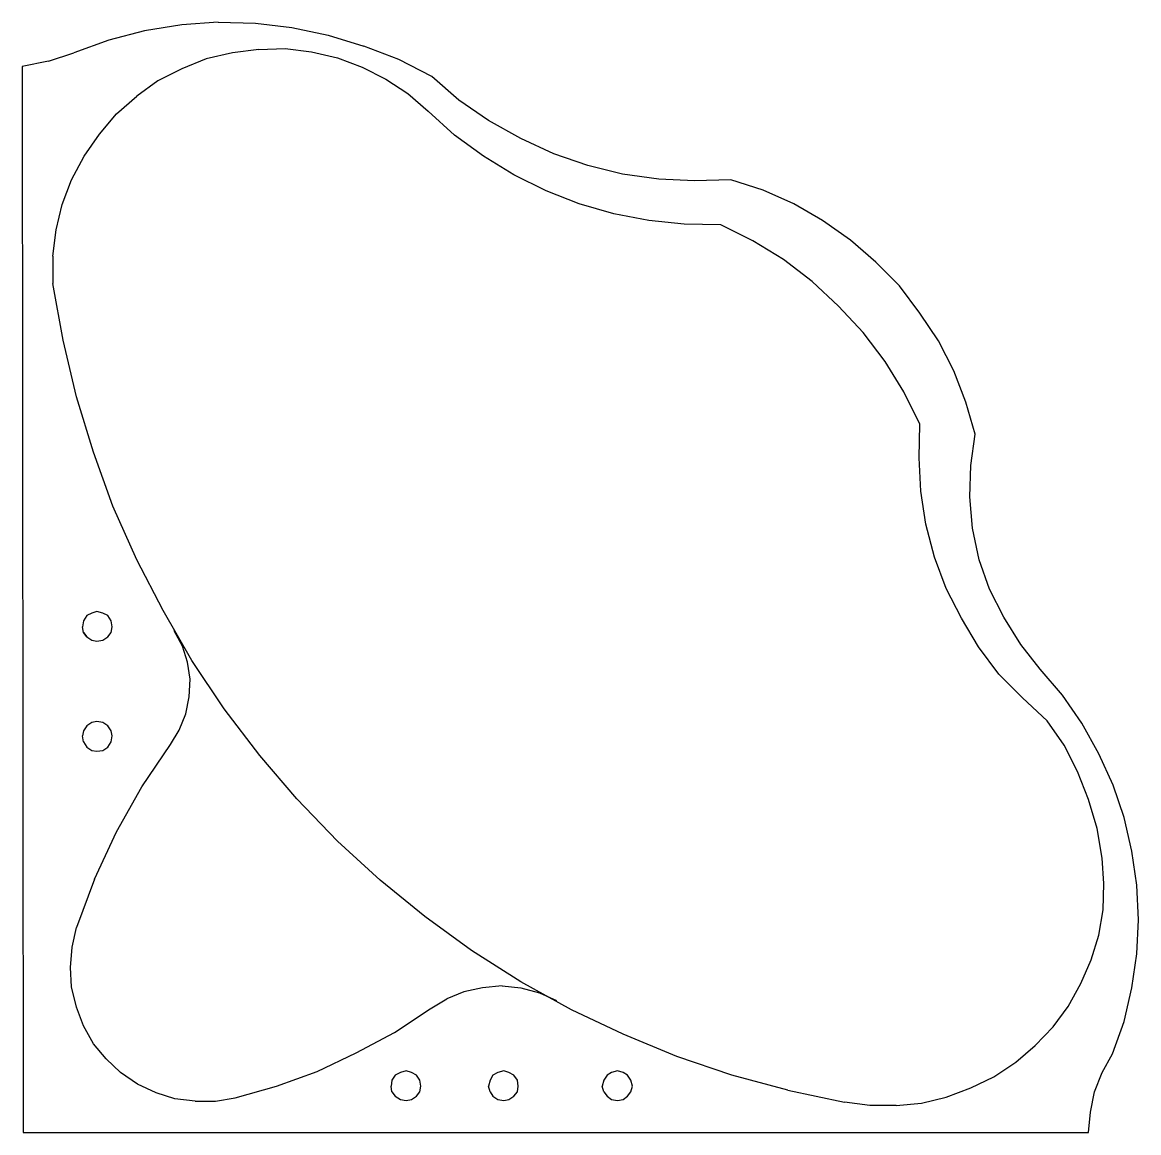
# Model space of a CAD drawing. Header units: millimetres. Extents: x 4994 to 37440, y 17304 to 30205.
# Drawn here: x 23644 to 25158, y 20426 to 21933 of the extents above; entities that cross this region are included whole.
import ezdxf

# ---------------------------------------------------------------- set-up
doc = ezdxf.new("R2010")
doc.units = ezdxf.units.MM

# ---------------------------------------------------------------- blocks, each defined once
blk = doc.blocks.new('A$C551B637B')
for p, q in [((0.0529, 1.4789, -0.3429), (0.0598, 1.5145, -0.3429)), ((0.0598, 1.5145, -0.3429), (1.5065, 1.5134, -0.3429)), ((1.5065, 1.5134, -0.3429), (1.5065, 0.0678, -0.3429)), ((0.0529, 1.4789, -0.3429), (0.0414, 1.4444, -0.3429)), ((0.3174, 1.4731, -0.3429), (0.2818, 1.4685, -0.3429)), ((0.3174, 1.4731, -0.3429), (0.3542, 1.4731, -0.3429)), ((0.4313, 1.4593, -0.3429), (0.3542, 1.4731, -0.3429)), ((0.2473, 1.4605, -0.3429), (0.2139, 1.4478, -0.3429)), ((0.2818, 1.4685, -0.3429), (0.2473, 1.4605, -0.3429)), ((0.5083, 1.4409, -0.3429), (0.4313, 1.4593, -0.3429)), ((0.0242, 1.3972, -0.3429), (0.0414, 1.4444, -0.3429)), ((0.2139, 1.4478, -0.3429), (0.1817, 1.4306, -0.3429)), ((0.5831, 1.4179, -0.3429), (0.5083, 1.4409, -0.3429)), ((1.1627, 1.4168, -0.3429), (1.2282, 1.4409, -0.3429)), ((1.2547, 1.4467, -0.3429), (1.2282, 1.4409, -0.3429)), ((1.2823, 1.449, -0.3429), (1.2547, 1.4467, -0.3429)), ((1.3087, 1.4478, -0.3429), (1.2823, 1.449, -0.3429)), ((1.3363, 1.4409, -0.3429), (1.3087, 1.4478, -0.3429)), ((1.3616, 1.4317, -0.3429), (1.3363, 1.4409, -0.3429)), ((0.1817, 1.4306, -0.3429), (0.1518, 1.4099, -0.3429)), ((0.8016, 1.4202, -0.3429), (0.805, 1.4271, -0.3429)), ((0.805, 1.4271, -0.3429), (0.8119, 1.4317, -0.3429)), ((0.8119, 1.4317, -0.3429), (0.82, 1.4329, -0.3429)), ((0.828, 1.4317, -0.3429), (0.82, 1.4329, -0.3429)), ((0.828, 1.4317, -0.3429), (0.8338, 1.4271, -0.3429)), ((0.8338, 1.4271, -0.3429), (0.828, 1.4317, -0.3429)), ((0.8338, 1.4271, -0.3429), (0.8383, 1.4202, -0.3429)), ((0.9499, 1.4202, -0.3429), (0.9545, 1.4271, -0.3429)), ((0.9545, 1.4271, -0.3429), (0.9614, 1.4317, -0.3429)), ((0.9614, 1.4317, -0.3429), (0.9683, 1.4329, -0.3429)), ((0.9764, 1.4317, -0.3429), (0.9683, 1.4329, -0.3429)), ((0.9764, 1.4317, -0.3429), (0.9833, 1.4271, -0.3429)), ((0.9833, 1.4271, -0.3429), (0.9879, 1.4202, -0.3429)), ((1.3858, 1.4179, -0.3429), (1.3616, 1.4317, -0.3429)), ((0.1518, 1.4099, -0.3429), (0.1242, 1.3869, -0.3429)), ((0.6567, 1.3915, -0.3429), (0.5831, 1.4179, -0.3429)), ((0.7993, 1.4133, -0.3429), (0.8016, 1.4202, -0.3429)), ((0.8016, 1.4053, -0.3429), (0.7993, 1.4133, -0.3429)), ((0.8383, 1.4202, -0.3429), (0.8395, 1.4133, -0.3429)), ((0.8395, 1.4133, -0.3429), (0.8383, 1.4053, -0.3429)), ((0.9488, 1.4133, -0.3429), (0.9499, 1.4202, -0.3429)), ((0.9499, 1.4053, -0.3429), (0.9488, 1.4133, -0.3429)), ((0.9879, 1.4202, -0.3429), (0.989, 1.4133, -0.3429)), ((0.989, 1.4133, -0.3429), (0.9879, 1.4053, -0.3429)), ((1.1627, 1.4168, -0.3429), (1.0983, 1.3869, -0.3429)), ((1.4065, 1.4007, -0.3429), (1.3858, 1.4179, -0.3429)), ((0.0115, 1.3489, -0.3429), (0.0242, 1.3972, -0.3429)), ((0.805, 1.3984, -0.3429), (0.8016, 1.4053, -0.3429)), ((0.8119, 1.3938, -0.3429), (0.805, 1.3984, -0.3429)), ((0.82, 1.3926, -0.3429), (0.8119, 1.3938, -0.3429)), ((0.828, 1.3938, -0.3429), (0.82, 1.3926, -0.3429)), ((0.8338, 1.3984, -0.3429), (0.828, 1.3938, -0.3429)), ((0.8383, 1.4053, -0.3429), (0.8338, 1.3984, -0.3429)), ((0.9545, 1.3984, -0.3429), (0.9499, 1.4053, -0.3429)), ((0.9614, 1.3938, -0.3429), (0.9545, 1.3984, -0.3429)), ((0.9683, 1.3926, -0.3429), (0.9614, 1.3938, -0.3429)), ((0.9764, 1.3938, -0.3429), (0.9683, 1.3926, -0.3429)), ((0.9833, 1.3984, -0.3429), (0.9764, 1.3938, -0.3429)), ((0.9879, 1.4053, -0.3429), (0.9833, 1.3984, -0.3429)), ((1.4249, 1.3811, -0.3429), (1.4065, 1.4007, -0.3429)), ((0.1242, 1.3869, -0.3429), (0.1001, 1.3593, -0.3429)), ((0.7291, 1.3593, -0.3429), (0.6567, 1.3915, -0.3429)), ((1.0983, 1.3869, -0.3429), (1.0373, 1.3524, -0.3429)), ((1.4409, 1.3581, -0.3429), (1.4249, 1.3811, -0.3429)), ((0.0035, 1.2983, -0.3429), (0.0115, 1.3489, -0.3429)), ((0.0794, 1.3305, -0.3429), (0.1001, 1.3593, -0.3429)), ((0.7981, 1.3236, -0.3429), (0.7291, 1.3593, -0.3429)), ((1.0373, 1.3524, -0.3429), (0.9798, 1.3133, -0.3429)), ((1.4525, 1.3328, -0.3429), (1.4409, 1.3581, -0.3429)), ((1.4605, 1.3075, -0.3429), (1.4525, 1.3328, -0.3429)), ((0.0633, 1.2983, -0.3429), (0.0794, 1.3305, -0.3429)), ((0.866, 1.2845, -0.3429), (0.7981, 1.3236, -0.3429)), ((0.8464, 1.2972, -0.3429), (0.8257, 1.3087, -0.3429)), ((0.9798, 1.3133, -0.3429), (0.9603, 1.3018, -0.3429)), ((1.464, 1.2799, -0.3429), (1.4605, 1.3075, -0.3429)), ((0, 1.2489, -0.3429), (0.0035, 1.2983, -0.3429)), ((0.0494, 1.265, -0.3429), (0.0633, 1.2983, -0.3429)), ((0.8683, 1.2903, -0.3429), (0.8464, 1.2972, -0.3429)), ((0.8913, 1.2868, -0.3429), (0.8683, 1.2903, -0.3429)), ((0.9154, 1.288, -0.3429), (0.8913, 1.2868, -0.3429)), ((0.9384, 1.2926, -0.3429), (0.9154, 1.288, -0.3429)), ((0.9603, 1.3018, -0.3429), (0.9384, 1.2926, -0.3429)), ((0.9315, 1.2408, -0.3429), (0.866, 1.2845, -0.3429)), ((1.464, 1.2799, -0.3429), (1.464, 1.2523, -0.3429)), ((0.0414, 1.2293, -0.3429), (0.0494, 1.265, -0.3429)), ((0, 1.2489, -0.3429), (0.0012, 1.1983, -0.3429)), ((1.464, 1.2523, -0.3429), (1.4593, 1.2259, -0.3429)), ((0.0368, 1.1937, -0.3429), (0.0414, 1.2293, -0.3429)), ((0.9948, 1.1925, -0.3429), (0.9315, 1.2408, -0.3429)), ((1.4593, 1.2259, -0.3429), (1.4433, 1.1695, -0.3429)), ((0.0012, 1.1983, -0.3429), (0.0069, 1.1488, -0.3429)), ((0.0368, 1.1937, -0.3429), (0.0356, 1.158, -0.3429)), ((1.0534, 1.1419, -0.3429), (0.9948, 1.1925, -0.3429)), ((1.4433, 1.1695, -0.3429), (1.4237, 1.1143, -0.3429)), ((0.0356, 1.158, -0.3429), (0.0403, 1.1224, -0.3429)), ((0.0069, 1.1488, -0.3429), (0.0173, 1.0994, -0.3429)), ((1.1109, 1.0867, -0.3429), (1.0534, 1.1419, -0.3429)), ((0.0403, 1.1224, -0.3429), (0.0483, 1.0867, -0.3429)), ((1.4237, 1.1143, -0.3429), (1.3984, 1.0614, -0.3429)), ((0.0173, 1.0994, -0.3429), (0.0322, 1.0511, -0.3429)), ((0.0483, 1.0867, -0.3429), (0.061, 1.0534, -0.3429)), ((1.1638, 1.0292, -0.3429), (1.1109, 1.0867, -0.3429)), ((1.3984, 1.0614, -0.3429), (1.3708, 1.0097, -0.3429)), ((0.0506, 1.0039, -0.3429), (0.0322, 1.0511, -0.3429)), ((0.061, 1.0534, -0.3429), (0.077, 1.0212, -0.3429)), ((0.077, 1.0212, -0.3429), (0.0966, 0.9913, -0.3429)), ((1.2133, 0.9683, -0.3429), (1.1638, 1.0292, -0.3429)), ((0.0736, 0.9591, -0.3429), (0.0506, 1.0039, -0.3429)), ((1.3708, 1.0097, -0.3429), (1.3386, 0.9614, -0.3429)), ((1.4226, 0.9936, -0.3429), (1.4249, 1.0016, -0.3429)), ((1.4249, 1.0016, -0.3429), (1.4283, 1.0085, -0.3429)), ((1.4283, 1.0085, -0.3429), (1.4352, 1.0131, -0.3429)), ((1.4352, 1.0131, -0.3429), (1.4433, 1.0143, -0.3429)), ((1.4513, 1.0131, -0.3429), (1.4433, 1.0143, -0.3429)), ((1.4513, 1.0131, -0.3429), (1.4571, 1.0085, -0.3429)), ((1.4571, 1.0085, -0.3429), (1.4617, 1.0016, -0.3429)), ((1.4617, 1.0016, -0.3429), (1.4628, 0.9936, -0.3429)), ((0.0966, 0.9913, -0.3429), (0.1208, 0.9637, -0.3429)), ((1.4249, 0.9867, -0.3429), (1.4226, 0.9936, -0.3429)), ((1.4283, 0.9798, -0.3429), (1.4249, 0.9867, -0.3429)), ((1.4617, 0.9867, -0.3429), (1.4571, 0.9798, -0.3429)), ((1.4628, 0.9936, -0.3429), (1.4617, 0.9867, -0.3429)), ((1.4352, 0.9752, -0.3429), (1.4283, 0.9798, -0.3429)), ((1.4433, 0.974, -0.3429), (1.4352, 0.9752, -0.3429)), ((1.4513, 0.9752, -0.3429), (1.4433, 0.974, -0.3429)), ((1.4571, 0.9798, -0.3429), (1.4513, 0.9752, -0.3429)), ((0.1058, 0.9223, -0.3429), (0.0736, 0.9591, -0.3429)), ((0.153, 0.928, -0.3429), (0.1208, 0.9637, -0.3429)), ((1.2593, 0.905, -0.3429), (1.2133, 0.9683, -0.3429)), ((1.3386, 0.9614, -0.3429), (1.3248, 0.9384, -0.3429)), ((0.1817, 0.8889, -0.3429), (0.153, 0.928, -0.3429)), ((1.3156, 0.9154, -0.3429), (1.3248, 0.9384, -0.3429)), ((0.1334, 0.882, -0.3429), (0.1058, 0.9223, -0.3429)), ((1.3099, 0.8901, -0.3429), (1.3156, 0.9154, -0.3429)), ((1.3018, 0.8383, -0.3429), (1.2593, 0.905, -0.3429)), ((0.1575, 0.8383, -0.3429), (0.1334, 0.882, -0.3429)), ((0.207, 0.8475, -0.3429), (0.1817, 0.8889, -0.3429)), ((1.3075, 0.8636, -0.3429), (1.3099, 0.8901, -0.3429)), ((1.4283, 0.8763, -0.3429), (1.4352, 0.8797, -0.3429)), ((1.4352, 0.8797, -0.3429), (1.4433, 0.882, -0.3429)), ((1.4513, 0.8797, -0.3429), (1.4433, 0.882, -0.3429)), ((1.4513, 0.8797, -0.3429), (1.4571, 0.8763, -0.3429)), ((1.3075, 0.8636, -0.3429), (1.3099, 0.8383, -0.3429)), ((1.4226, 0.8613, -0.3429), (1.4249, 0.8694, -0.3429)), ((1.4249, 0.8694, -0.3429), (1.4283, 0.8763, -0.3429)), ((1.4571, 0.8763, -0.3429), (1.4617, 0.8694, -0.3429)), ((1.4617, 0.8694, -0.3429), (1.4628, 0.8613, -0.3429)), ((1.4249, 0.8544, -0.3429), (1.4226, 0.8613, -0.3429)), ((1.4283, 0.8475, -0.3429), (1.4249, 0.8544, -0.3429)), ((1.4617, 0.8544, -0.3429), (1.4571, 0.8475, -0.3429)), ((1.4628, 0.8613, -0.3429), (1.4617, 0.8544, -0.3429)), ((0.1783, 0.7935, -0.3429), (0.1575, 0.8383, -0.3429)), ((0.2288, 0.8038, -0.3429), (0.207, 0.8475, -0.3429)), ((1.3398, 0.7693, -0.3429), (1.3018, 0.8383, -0.3429)), ((1.3099, 0.8383, -0.3429), (1.3168, 0.813, -0.3429)), ((1.4352, 0.8429, -0.3429), (1.4283, 0.8475, -0.3429)), ((1.4433, 0.8418, -0.3429), (1.4352, 0.8429, -0.3429)), ((1.4513, 0.8429, -0.3429), (1.4433, 0.8418, -0.3429)), ((1.4571, 0.8475, -0.3429), (1.4513, 0.8429, -0.3429)), ((0.2461, 0.759, -0.3429), (0.2288, 0.8038, -0.3429)), ((1.3168, 0.813, -0.3429), (1.3271, 0.79, -0.3429)), ((0.1944, 0.7475, -0.3429), (0.1783, 0.7935, -0.3429)), ((0.2599, 0.7118, -0.3429), (0.2461, 0.759, -0.3429)), ((1.3731, 0.6992, -0.3429), (1.3398, 0.7693, -0.3429)), ((0.2059, 0.7003, -0.3429), (0.1944, 0.7475, -0.3429)), ((1.4352, 0.7256, -0.3429), (1.4433, 0.7279, -0.3429)), ((1.4513, 0.7256, -0.3429), (1.4433, 0.7279, -0.3429)), ((0.2691, 0.6647, -0.3429), (0.2599, 0.7118, -0.3429)), ((1.4226, 0.7072, -0.3429), (1.4249, 0.7153, -0.3429)), ((1.4249, 0.7153, -0.3429), (1.4283, 0.721, -0.3429)), ((1.4283, 0.721, -0.3429), (1.4352, 0.7256, -0.3429)), ((1.4513, 0.7256, -0.3429), (1.4571, 0.721, -0.3429)), ((1.4571, 0.721, -0.3429), (1.4617, 0.7153, -0.3429)), ((1.4617, 0.7153, -0.3429), (1.4628, 0.7072, -0.3429)), ((0.2128, 0.6509, -0.3429), (0.2059, 0.7003, -0.3429)), ((1.403, 0.6267, -0.3429), (1.3731, 0.6992, -0.3429)), ((1.4249, 0.6992, -0.3429), (1.4226, 0.7072, -0.3429)), ((1.4283, 0.6934, -0.3429), (1.4249, 0.6992, -0.3429)), ((1.4617, 0.6992, -0.3429), (1.4571, 0.6934, -0.3429)), ((1.4628, 0.7072, -0.3429), (1.4617, 0.6992, -0.3429)), ((1.4352, 0.6888, -0.3429), (1.4283, 0.6934, -0.3429)), ((1.4433, 0.6865, -0.3429), (1.4352, 0.6888, -0.3429)), ((1.4513, 0.6888, -0.3429), (1.4433, 0.6865, -0.3429)), ((1.4571, 0.6934, -0.3429), (1.4513, 0.6888, -0.3429)), ((0.2737, 0.6164, -0.3429), (0.2691, 0.6647, -0.3429)), ((0.2151, 0.6026, -0.3429), (0.2128, 0.6509, -0.3429)), ((1.4283, 0.552, -0.3429), (1.403, 0.6267, -0.3429)), ((0.2749, 0.5669, -0.3429), (0.2737, 0.6164, -0.3429)), ((0.2139, 0.5531, -0.3429), (0.2151, 0.6026, -0.3429)), ((0.2967, 0.5232, -0.3429), (0.2749, 0.5669, -0.3429)), ((0.2277, 0.5094, -0.3429), (0.2139, 0.5531, -0.3429)), ((1.449, 0.4761, -0.3429), (1.4283, 0.552, -0.3429)), ((0.322, 0.4818, -0.3429), (0.2967, 0.5232, -0.3429)), ((0.2461, 0.468, -0.3429), (0.2277, 0.5094, -0.3429)), ((0.3519, 0.4427, -0.3429), (0.322, 0.4818, -0.3429)), ((1.449, 0.4761, -0.3429), (1.4651, 0.399, -0.3429)), ((0.2691, 0.4289, -0.3429), (0.2461, 0.468, -0.3429)), ((0.3853, 0.4071, -0.3429), (0.3519, 0.4427, -0.3429)), ((0.2955, 0.391, -0.3429), (0.2691, 0.4289, -0.3429)), ((0.4209, 0.3737, -0.3429), (0.3853, 0.4071, -0.3429)), ((1.4697, 0.3645, -0.3429), (1.4651, 0.399, -0.3429)), ((0.3255, 0.3565, -0.3429), (0.2955, 0.391, -0.3429)), ((0.46, 0.3438, -0.3429), (0.4209, 0.3737, -0.3429)), ((1.4697, 0.3289, -0.3429), (1.4697, 0.3645, -0.3429)), ((0.3577, 0.3243, -0.3429), (0.3255, 0.3565, -0.3429)), ((0.5014, 0.3185, -0.3429), (0.46, 0.3438, -0.3429)), ((0.3945, 0.2967, -0.3429), (0.3577, 0.3243, -0.3429)), ((0.5451, 0.2967, -0.3429), (0.5014, 0.3185, -0.3429)), ((1.4697, 0.3289, -0.3429), (1.4663, 0.2944, -0.3429)), ((0.4324, 0.2714, -0.3429), (0.3945, 0.2967, -0.3429)), ((0.5911, 0.2978, -0.3429), (0.5451, 0.2967, -0.3429)), ((0.636, 0.2955, -0.3429), (0.5911, 0.2978, -0.3429)), ((0.6808, 0.2886, -0.3429), (0.636, 0.2955, -0.3429)), ((0.7256, 0.2771, -0.3429), (0.6808, 0.2886, -0.3429)), ((1.4663, 0.2944, -0.3429), (1.4582, 0.261, -0.3429)), ((0.7682, 0.261, -0.3429), (0.7256, 0.2771, -0.3429)), ((0.4727, 0.2507, -0.3429), (0.4324, 0.2714, -0.3429)), ((0.8085, 0.2403, -0.3429), (0.7682, 0.261, -0.3429)), ((1.4582, 0.261, -0.3429), (1.4456, 0.2277, -0.3429)), ((0.5152, 0.2346, -0.3429), (0.4727, 0.2507, -0.3429)), ((0.5589, 0.2219, -0.3429), (0.5152, 0.2346, -0.3429)), ((0.6015, 0.2277, -0.3429), (0.5589, 0.2219, -0.3429)), ((0.644, 0.2288, -0.3429), (0.6015, 0.2277, -0.3429)), ((0.6865, 0.2254, -0.3429), (0.644, 0.2288, -0.3429)), ((0.8475, 0.2173, -0.3429), (0.8085, 0.2403, -0.3429)), ((1.4456, 0.2277, -0.3429), (1.4306, 0.1966, -0.3429)), ((0.7291, 0.2162, -0.3429), (0.6865, 0.2254, -0.3429)), ((0.7693, 0.2024, -0.3429), (0.7291, 0.2162, -0.3429)), ((0.8844, 0.1897, -0.3429), (0.8475, 0.2173, -0.3429)), ((0.8073, 0.1828, -0.3429), (0.7693, 0.2024, -0.3429)), ((0.8441, 0.1598, -0.3429), (0.8073, 0.1828, -0.3429)), ((0.9166, 0.1575, -0.3429), (0.8844, 0.1897, -0.3429)), ((1.4306, 0.1966, -0.3429), (1.4111, 0.1667, -0.3429)), ((1.4111, 0.1667, -0.3429), (1.3881, 0.1403, -0.3429)), ((0.8775, 0.1334, -0.3429), (0.8441, 0.1598, -0.3429)), ((0.9476, 0.1242, -0.3429), (0.9166, 0.1575, -0.3429)), ((1.3881, 0.1403, -0.3429), (1.3628, 0.1161, -0.3429)), ((0.9131, 0.1035, -0.3429), (0.8775, 0.1334, -0.3429)), ((0.981, 0.1012, -0.3429), (0.9476, 0.1242, -0.3429)), ((1.3628, 0.1161, -0.3429), (1.3352, 0.0954, -0.3429)), ((0.9511, 0.077, -0.3429), (0.9131, 0.1035, -0.3429)), ((1.0166, 0.0828, -0.3429), (0.981, 0.1012, -0.3429)), ((1.3352, 0.0954, -0.3429), (1.3041, 0.0782, -0.3429)), ((0.9925, 0.054, -0.3429), (0.9511, 0.077, -0.3429)), ((1.0546, 0.0678, -0.3429), (1.0166, 0.0828, -0.3429)), ((1.3041, 0.0782, -0.3429), (1.2719, 0.0644, -0.3429)), ((1.0937, 0.0563, -0.3429), (1.0546, 0.0678, -0.3429)), ((1.2719, 0.0644, -0.3429), (1.2386, 0.054, -0.3429)), ((1.4789, 0.0655, -0.3429), (1.4513, 0.0598, -0.3429)), ((1.5065, 0.0678, -0.3429), (1.4789, 0.0655, -0.3429)), ((1.035, 0.0345, -0.3429), (0.9925, 0.054, -0.3429)), ((1.1339, 0.0494, -0.3429), (1.0937, 0.0563, -0.3429)), ((1.1684, 0.0471, -0.3429), (1.1339, 0.0494, -0.3429)), ((1.2041, 0.0483, -0.3429), (1.1684, 0.0471, -0.3429)), ((1.2386, 0.054, -0.3429), (1.2041, 0.0483, -0.3429)), ((1.4249, 0.0494, -0.3429), (1.3996, 0.0356, -0.3429)), ((1.4513, 0.0598, -0.3429), (1.4249, 0.0494, -0.3429)), ((1.0787, 0.0195, -0.3429), (1.035, 0.0345, -0.3429)), ((1.3996, 0.0356, -0.3429), (1.3559, 0.0195, -0.3429)), ((1.1247, 0.0092, -0.3429), (1.0787, 0.0195, -0.3429)), ((1.3559, 0.0195, -0.3429), (1.3099, 0.0092, -0.3429)), ((1.1707, 0.0023, -0.3429), (1.1247, 0.0092, -0.3429)), ((1.2179, 0, -0.3429), (1.1707, 0.0023, -0.3429)), ((1.2639, 0.0023, -0.3429), (1.2179, 0, -0.3429)), ((1.3099, 0.0092, -0.3429), (1.2639, 0.0023, -0.3429))]:
    blk.add_line(p, q)

msp = doc.modelspace()

# ---------------------------------------------------------------- block references
at = {"color": 7, "xscale": -1000, "yscale": 1000, "zscale": 1000, "rotation": 90}
msp.add_blockref('A$C551B637B', (25158.3, 21932.8, 342.9), dxfattribs=at)

doc.saveas('drawing.dxf')
